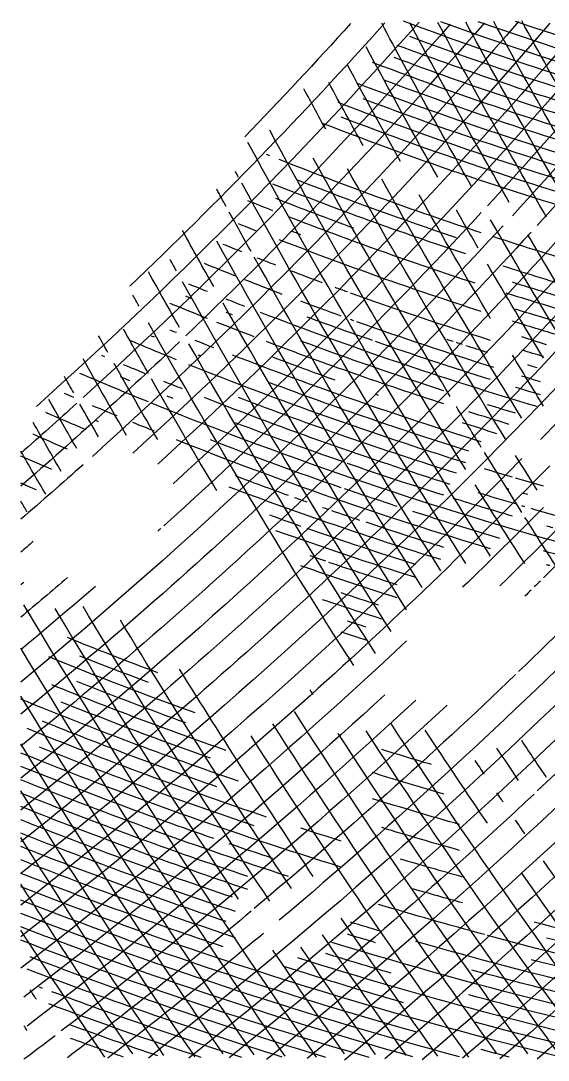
# Model space of a CAD drawing. Extents: x 0.1 to 49.9, y 0.1 to 33.5.
# Drawn here: x 0.1 to 17.07, y 0.06 to 33.52 of the extents above; entities that cross this region are included whole.
import ezdxf

# ---------------------------------------------------------------- set-up
doc = ezdxf.new("R2010")
doc.units = 0
doc.layers.get('0').update_dxf_attribs({"linetype": 'CONTINUOUS'})

msp = doc.modelspace()

# ---------------------------------------------------------------- linework, layer by layer
at = {"color": 1}
for points in [[(27.527135, 33.513566), (19.522104, 23.294627), (10.313194, 14.078996), (0.100099, 6.066511)], [(24.424076, 33.473526), (17.220405, 24.506011), (9.064649, 16.346899), (0.100099, 9.139538)], [(12.912729, 33.483536), (9.050755, 29.125445), (4.939839, 24.994475), (0.600592, 21.11134)], [(16.115886, 33.503556), (11.848005, 28.547971), (7.267479, 23.870485), (2.402368, 19.499751)], [(18.217958, 33.493546), (13.954688, 28.458427), (9.374192, 23.70073), (4.50444, 19.249504)], [(28.227826, 28.919037), (22.845661, 30.041582), (17.558111, 31.577649), (12.412235, 33.513566)], [(17.016774, 27.19734), (15.81354, 29.269435), (14.645554, 31.361798), (13.513321, 33.473526)], [(28.327924, 29.309422), (23.329136, 30.349619), (18.41162, 31.747933), (13.613419, 33.493546)], [(18.11786, 26.897044), (16.844094, 29.070258), (15.609346, 31.266108), (14.414209, 33.483536)], [(35.635127, 28.458583), (28.542876, 29.430263), (21.567163, 31.117178), (14.814603, 33.493546)], [(20.32003, 33.513566), (18.635292, 31.488131), (16.899696, 29.505546), (15.114899, 27.567705)], [(19.118846, 26.776925), (17.80982, 28.995638), (16.541689, 31.238228), (15.315097, 33.503556)], [(21.321017, 33.463517), (19.573795, 31.344659), (17.771402, 29.271907), (15.915689, 27.247389)], [(35.635127, 28.858978), (28.9623, 29.778523), (22.392644, 31.333789), (16.015788, 33.503556)], [(19.61934, 27.507646), (18.451868, 29.494095), (17.317262, 31.499679), (16.215985, 33.523576)], [(13.913715, 33.413467), (10.202239, 29.190473), (6.258945, 25.177002), (2.102072, 21.391617)], [(11.811643, 33.453507), (9.18777, 30.520921), (6.449626, 27.692618), (3.603552, 24.975149)], [(17.116873, 33.443497), (12.938972, 28.55365), (8.459142, 23.930064), (3.703651, 19.599849)], [(19.218945, 33.443497), (14.812256, 28.19462), (10.063932, 23.242319), (5.004934, 18.618884)], [(15.014801, 33.453507), (11.966528, 29.952403), (8.760033, 26.592264), (5.405328, 23.38358)], [(10.710558, 33.433487), (9.59646, 32.200103), (8.46185, 30.985404), (7.307203, 29.789895)], [(14.614406, 28.168297), (13.622027, 29.912958), (12.65431, 31.671533), (11.711545, 33.443497)], [(15.81559, 27.677813), (14.718031, 29.586343), (13.650183, 31.511807), (12.612433, 33.453507)], [(28.227826, 28.518642), (22.916581, 29.619959), (17.696487, 31.122409), (12.612433, 33.013073)], [(13.513321, 28.488613), (12.730308, 29.878043), (11.962837, 31.276175), (11.211051, 32.682747)], [(19.519241, 30.290389), (17.055158, 31.017118), (14.617865, 31.831775), (12.212038, 32.732796)], [(21.321017, 28.939057), (17.967697, 29.860693), (14.660624, 30.943008), (11.411249, 32.182254)], [(19.319044, 29.930033), (16.889144, 30.649439), (14.48529, 31.454062), (12.111939, 32.342411)], [(12.312137, 28.989106), (11.736359, 30.022098), (11.169114, 31.059823), (10.610459, 32.102175)], [(11.110953, 29.509619), (10.740332, 30.181654), (10.373298, 30.855661), (10.009867, 31.531612)], [(21.421116, 28.088218), (17.862169, 29.051354), (14.354231, 30.19394), (10.910755, 31.511592)], [(19.61934, 29.009126), (16.985051, 29.774668), (14.380628, 30.63947), (11.811643, 31.601681)], [(9.909769, 30.030132), (9.674726, 30.463095), (9.441161, 30.896858), (9.209078, 31.331415)], [(19.919636, 27.667803), (16.668701, 28.594121), (13.462147, 29.669653), (10.310163, 30.890981)], [(19.919636, 28.088218), (16.943493, 28.937822), (14.004636, 29.912988), (11.110953, 31.011099)], [(19.319044, 27.007152), (16.102385, 27.934149), (12.929345, 29.006302), (9.80967, 30.22032)], [(19.419142, 27.397537), (16.374227, 28.27556), (13.368489, 29.284153), (10.410262, 30.420517)], [(14.414209, 19.079337), (12.207368, 22.65808), (10.104417, 26.299855), (8.107992, 30.000102)], [(19.419142, 29.980083), (18.531343, 28.954199), (17.630381, 27.939782), (16.716478, 26.937083)], [(15.214998, 16.286584), (12.456629, 20.634469), (9.852445, 25.078275), (7.407302, 29.609718)], [(8.107992, 29.179293), (8.07462, 29.192624), (8.041254, 29.20597), (8.007894, 29.219333)], [(14.914702, 26.696847), (12.722182, 27.417372), (10.552351, 28.205187), (8.408288, 29.059175)], [(13.913715, 21.431656), (12.393773, 23.957387), (10.925356, 26.513768), (9.509374, 29.099214)], [(7.107006, 28.478602), (7.073609, 28.541982), (7.040242, 28.605378), (7.006907, 28.66879)], [(15.715492, 20.020266), (13.94599, 22.892982), (12.243848, 25.806648), (10.610459, 28.758879)], [(14.414209, 16.056357), (11.880573, 20.058332), (9.47695, 24.141153), (7.207104, 28.298425)], [(14.414209, 26.016175), (12.324066, 26.706476), (10.254482, 27.457535), (8.208091, 28.268395)], [(14.113913, 26.536688), (12.397635, 27.112947), (10.695466, 27.730401), (9.00888, 28.388514)], [(16.215985, 20.730965), (14.661641, 23.265526), (13.15984, 25.831936), (11.711545, 28.428553)], [(6.706611, 27.547685), (6.606252, 27.731057), (6.506153, 27.914571), (6.406315, 28.098228)], [(10.810657, 26.846995), (9.972799, 27.154143), (9.138585, 27.471144), (8.30819, 27.797932)], [(15.214998, 23.944133), (14.433449, 25.260538), (13.665982, 26.585253), (12.912729, 27.91805)], [(8.208091, 27.407547), (7.940759, 27.51331), (7.673827, 27.620082), (7.407302, 27.727862)], [(14.914702, 27.347488), (11.66718, 23.833242), (8.260248, 20.469732), (4.704638, 17.267552)], [(7.5074, 26.096255), (7.272443, 26.519236), (7.038879, 26.942989), (6.80671, 27.367507)], [(14.714505, 25.075248), (12.692968, 25.7332), (10.690213, 26.447516), (8.708584, 27.217359)], [(14.814603, 26.206363), (14.579703, 26.612662), (14.346138, 27.019732), (14.113913, 27.427566)], [(17.417169, 23.38358), (16.670491, 24.620653), (15.936396, 25.865277), (15.214998, 27.117261)], [(15.615393, 26.927073), (10.784351, 21.681248), (5.600513, 16.771652), (0.100099, 12.232588)], [(7.707598, 26.746896), (7.507175, 26.826411), (7.306977, 26.90649), (7.107006, 26.987132)], [(16.516281, 26.716866), (11.422962, 21.158521), (5.93677, 15.973401), (0.100099, 11.201572)], [(6.306216, 24.965139), (5.969771, 25.564181), (5.636105, 26.164779), (5.30523, 26.766915)], [(14.914702, 24.16435), (12.723225, 24.86976), (10.553441, 25.640867), (8.408288, 26.476629)], [(9.108979, 26.636787), (9.008829, 26.67335), (8.908731, 26.710053), (8.808683, 26.746896)], [(18.318057, 25.6358), (17.312783, 25.932105), (16.311699, 26.242441), (15.315097, 26.566718)], [(17.617366, 24.604784), (17.213215, 25.279891), (16.812814, 25.957235), (16.416182, 26.636787)], [(17.31707, 26.40656), (11.991602, 20.572186), (6.236505, 15.144995), (0.100099, 10.170556)], [(13.012827, 15.275588), (10.702315, 18.927321), (8.4992, 22.645911), (6.406315, 26.42658)], [(7.207104, 26.086244), (7.006684, 26.165763), (6.806485, 26.245843), (6.606512, 26.326481)], [(5.105032, 25.475642), (5.038189, 25.595699), (4.971456, 25.715817), (4.904835, 25.835997)], [(13.613419, 15.816122), (11.522126, 19.128851), (9.519443, 22.496697), (7.607499, 25.916077)], [(8.30819, 25.65582), (8.10778, 25.732006), (7.907581, 25.808748), (7.707598, 25.886047)], [(5.205131, 23.653847), (4.868732, 24.249569), (4.535066, 24.846831), (4.204144, 25.445613)], [(7.006907, 25.305475), (6.672629, 25.437395), (6.338963, 25.570862), (6.00592, 25.70587)], [(9.80967, 25.085257), (9.475423, 25.210505), (9.141757, 25.337298), (8.808683, 25.465633)], [(16.916676, 22.66287), (16.307816, 23.665579), (15.707204, 24.673273), (15.114899, 25.685849)], [(18.017761, 24.88506), (17.214257, 25.123079), (16.413418, 25.370004), (15.615393, 25.62579)], [(18.418156, 25.245416), (12.770726, 19.061838), (6.645832, 13.331882), (0.100099, 8.108524)], [(12.011841, 13.864198), (9.66663, 17.548089), (7.430128, 21.30007), (5.30523, 25.115287)], [(8.508387, 24.714893), (8.107127, 24.869496), (7.706727, 25.02632), (7.307203, 25.185356)], [(17.417169, 24.644824), (16.915622, 24.79485), (16.415116, 24.948339), (15.915689, 25.105278)], [(6.106019, 24.804982), (5.905601, 24.884508), (5.705403, 24.964588), (5.505427, 25.045219)], [(10.610459, 24.794972), (10.476909, 24.84144), (10.343444, 24.888152), (10.210065, 24.935109)], [(3.903848, 24.334517), (3.837006, 24.454575), (3.770273, 24.574693), (3.703651, 24.694873)], [(5.605526, 24.574754), (5.538769, 24.601386), (5.472036, 24.628079), (5.405328, 24.654834)], [(12.512334, 14.564888), (10.458902, 17.803292), (8.489635, 21.094303), (6.606512, 24.434616)], [(7.307203, 24.324508), (7.106785, 24.404034), (6.906587, 24.484114), (6.706611, 24.564745)], [(10.410262, 24.014202), (9.975551, 24.171776), (9.541783, 24.331937), (9.108979, 24.494676)], [(15.214998, 23.233432), (13.703256, 23.709696), (12.201459, 24.216969), (10.710558, 24.754932)], [(17.31707, 24.264449), (16.782018, 24.424023), (16.248144, 24.587522), (15.715492, 24.754932)], [(6.106019, 23.934123), (5.704729, 24.095417), (5.304329, 24.258914), (4.904835, 24.424606)], [(6.906808, 24.054242), (6.840051, 24.080873), (6.773319, 24.107566), (6.706611, 24.13432)], [(16.716478, 21.101331), (13.707513, 21.992763), (10.735528, 23.004574), (7.807696, 24.13432)], [(17.31707, 23.844034), (16.882541, 23.971588), (16.448773, 24.101719), (16.015788, 24.234419)], [(10.810657, 12.763112), (8.503511, 16.379567), (6.300436, 20.061372), (4.204144, 23.803995)], [(7.607499, 23.353551), (7.206272, 23.504854), (6.805871, 23.658341), (6.406315, 23.814005)], [(11.411249, 23.233432), (10.708185, 23.476984), (10.007462, 23.727242), (9.309177, 23.984172)], [(10.810657, 23.864054), (10.777284, 23.877385), (10.743918, 23.890732), (10.710558, 23.904094)], [(15.315097, 22.362574), (13.837354, 22.82375), (12.368948, 23.314331), (10.910755, 23.834024)], [(17.417169, 23.39359), (16.915633, 23.543653), (16.415128, 23.697141), (15.915689, 23.854044)], [(20.520228, 23.984172), (19.307587, 22.649138), (18.072866, 21.334328), (16.816577, 20.040285)], [(4.204144, 22.172386), (3.935501, 22.645219), (3.668569, 23.119023), (3.403355, 23.593788)], [(5.105032, 23.483679), (5.038276, 23.510311), (4.971543, 23.537004), (4.904835, 23.563758)], [(5.205131, 23.183383), (3.538885, 21.596688), (1.836767, 20.048095), (0.100099, 18.538805)], [(2.902861, 22.843047), (2.802517, 23.023088), (2.702418, 23.203266), (2.602565, 23.38358)], [(5.105032, 22.61282), (4.603141, 22.816293), (4.102636, 23.023168), (3.603552, 23.233432)], [(4.404342, 23.333531), (4.370969, 23.346862), (4.337603, 23.360209), (4.304243, 23.37357)], [(11.511347, 13.153496), (9.423289, 16.424148), (7.420639, 19.748548), (5.505427, 23.123324)], [(6.306216, 22.993195), (6.105802, 23.07273), (5.905603, 23.152809), (5.705624, 23.233432)], [(13.713518, 21.191419), (11.794871, 21.809946), (9.892373, 22.477489), (8.007894, 23.193393)], [(13.713518, 21.611834), (12.16778, 22.11385), (10.632605, 22.647824), (9.108979, 23.213413)], [(15.214998, 21.972189), (13.973744, 22.358638), (12.739022, 22.765762), (11.511347, 23.193393)], [(14.013814, 23.193393), (13.94706, 23.216688), (13.880328, 23.240045), (13.813617, 23.263462)], [(14.31411, 23.103304), (14.24736, 23.123264), (14.180627, 23.143283), (14.113913, 23.163363)], [(17.016774, 23.093294), (16.749542, 23.175738), (16.48261, 23.259154), (16.215985, 23.343541)], [(17.31707, 22.883087), (11.969309, 17.20675), (6.215086, 11.927585), (0.100099, 7.087515)], [(5.905822, 22.722929), (5.872449, 22.73626), (5.839083, 22.749607), (5.805723, 22.762968)], [(14.914702, 19.970217), (12.213047, 20.805623), (9.542051, 21.737133), (6.906808, 22.762968)], [(15.114899, 22.843047), (14.881104, 22.915714), (14.64754, 22.98912), (14.414209, 23.063264)], [(16.916676, 21.12135), (16.580568, 21.667062), (16.246903, 22.214273), (15.915689, 22.762968)], [(16.916676, 22.712919), (16.682891, 22.78225), (16.449326, 22.852319), (16.215985, 22.923126)], [(3.503454, 20.170414), (3.031172, 20.991627), (2.564036, 21.815789), (2.102072, 22.64285)], [(2.802763, 22.702909), (2.769391, 22.716241), (2.736024, 22.729587), (2.702664, 22.742949)], [(4.50444, 20.040285), (4.032214, 20.854833), (3.565078, 21.672321), (3.103059, 22.492702)], [(4.104046, 22.162376), (3.870178, 22.258403), (3.636613, 22.355166), (3.403355, 22.452663)], [(14.414209, 19.289545), (11.404127, 20.226212), (8.432217, 21.281407), (5.505427, 22.452663)], [(10.210065, 21.952169), (9.54053, 22.193065), (8.873178, 22.439985), (8.208091, 22.692899)], [(16.716478, 22.352564), (16.616339, 22.382458), (16.51624, 22.412488), (16.416182, 22.442653)], [(4.204144, 21.251479), (3.467085, 21.551219), (2.732993, 21.858203), (2.001973, 22.172386)], [(1.801776, 21.541765), (1.701441, 21.718472), (1.601342, 21.895313), (1.50148, 22.072288)], [(3.603552, 21.932149), (3.503395, 21.97539), (3.403296, 22.018766), (3.303256, 22.062278)], [(6.406315, 18.388657), (5.694524, 19.583331), (4.993803, 20.784566), (4.304243, 21.992209)], [(5.30523, 21.671893), (5.104818, 21.751434), (4.90462, 21.831514), (4.704638, 21.91213)], [(14.514307, 19.669921), (12.358457, 20.343197), (10.222158, 21.07755), (8.107992, 21.87209)], [(16.816577, 21.90212), (16.616218, 21.96164), (16.41602, 22.0217), (16.215985, 22.082298)], [(1.801776, 21.391617), (1.701619, 21.434859), (1.601521, 21.478235), (1.50148, 21.521745)], [(5.004934, 21.361587), (4.938177, 21.388221), (4.871445, 21.414914), (4.804736, 21.441666)], [(11.611446, 21.461686), (11.578074, 21.475017), (11.544707, 21.488364), (11.511347, 21.501725)], [(16.816577, 21.481705), (16.549362, 21.56083), (16.28243, 21.640909), (16.015788, 21.721942)], [(1.901875, 21.211439), (1.305594, 20.669442), (0.704983, 20.132228), (0.100099, 19.599849)], [(1.901875, 19.749997), (1.599481, 20.275987), (1.299183, 20.803178), (1.000987, 21.331557)], [(2.602565, 20.130373), (2.401438, 20.480186), (2.20124, 20.830533), (2.001973, 21.181409)], [(3.203158, 20.801035), (2.935838, 20.910196), (2.668907, 21.020305), (2.402368, 21.13136)], [(18.11786, 16.536831), (13.42375, 17.816631), (8.81088, 19.377653), (4.304243, 21.211439)], [(13.913715, 18.598863), (11.246183, 19.437759), (8.608654, 20.36924), (6.00592, 21.391617)], [(14.113913, 18.959219), (11.753795, 19.697697), (9.417046, 20.508883), (7.107006, 21.391617)], [(14.914702, 19.790038), (14.646229, 20.226191), (14.379297, 20.663291), (14.113913, 21.101331)], [(16.015788, 20.891123), (15.715133, 20.980012), (15.414834, 21.070102), (15.114899, 21.16139)], [(2.202171, 20.350589), (1.767337, 20.534939), (1.333568, 20.721793), (0.900888, 20.911143)], [(15.81559, 20.530768), (15.381064, 20.661732), (14.947296, 20.795199), (14.514307, 20.931163)], [(1.401381, 19.009268), (1.098995, 19.535261), (0.798697, 20.062452), (0.500493, 20.590827)], [(2.602565, 20.610847), (2.569192, 20.627515), (2.535825, 20.644198), (2.502467, 20.660896)], [(4.404342, 20.310551), (4.17049, 20.403255), (3.936925, 20.49668), (3.703651, 20.590827)], [(10.510361, 19.309564), (9.336081, 19.715292), (8.168125, 20.139093), (7.006907, 20.580817)], [(15.415196, 20.230472), (15.0476, 20.345464), (14.680567, 20.462247), (14.31411, 20.580817)], [(1.601579, 19.729979), (1.233775, 19.888354), (0.866742, 20.048513), (0.500493, 20.210452)], [(15.214998, 16.526821), (11.795443, 17.546374), (8.422218, 18.715313), (5.105032, 20.030275)], [(10.410262, 18.488755), (8.999547, 18.976772), (7.597928, 19.490699), (6.206118, 20.030275)], [(0.900888, 18.278548), (0.632336, 18.741403), (0.365405, 19.205197), (0.100099, 19.669921)], [(1.101085, 19.079337), (0.766793, 19.221342), (0.433128, 19.364818), (0.100099, 19.509762)], [(16.215985, 19.429683), (11.16938, 14.285526), (5.785483, 9.483491), (0.100099, 5.055514)], [(16.215985, 17.697975), (15.812224, 18.339844), (15.411824, 18.983821), (15.014801, 19.62988)], [(34.734239, 19.5498), (28.840268, 12.579726), (22.414693, 6.077178), (15.515294, 0.10063)], [(16.716478, 18.408676), (16.481775, 18.781664), (16.24821, 19.155368), (16.015788, 19.529781)], [(2.102072, 19.229485), (1.439851, 18.639769), (0.772502, 18.055838), (0.100099, 17.477759)], [(17.116873, 19.199455), (11.805525, 13.753488), (6.119361, 8.686113), (0.100099, 4.034506)], [(13.713518, 18.248517), (12.674615, 18.574865), (11.640168, 18.915233), (10.610459, 19.269526)], [(15.915689, 18.829091), (15.61504, 18.917999), (15.314742, 19.008088), (15.014801, 19.099356)], [(8.708584, 18.238508), (8.13981, 18.444512), (7.572568, 18.654726), (7.006907, 18.869131)], [(16.916676, 18.538805), (16.616041, 18.62438), (16.315743, 18.711132), (16.015788, 18.79906)], [(0.600592, 18.418687), (0.4336, 18.491726), (0.266768, 18.565132), (0.100099, 18.638903)], [(13.613419, 16.176476), (11.322244, 16.887323), (9.052368, 17.665089), (6.80671, 18.508775)], [(12.212038, 17.888163), (11.643418, 18.074166), (11.076176, 18.264359), (10.510361, 18.458726)], [(16.316084, 16.046347), (15.776395, 16.890163), (15.242523, 17.737686), (14.714505, 18.588854)], [(18.81855, 18.648912), (17.733144, 17.528968), (16.631949, 16.424436), (15.515294, 15.335647)], [(15.81559, 18.438706), (15.78222, 18.448702), (15.748853, 18.458712), (15.715492, 18.468736)], [(19.819537, 18.538805), (18.864219, 17.542482), (17.896523, 16.558102), (16.916676, 15.585894)], [(9.309177, 18.028301), (9.175631, 18.074783), (9.042166, 18.121496), (8.908782, 18.16844)], [(15.915689, 17.577857), (15.28018, 17.762836), (14.6462, 17.95303), (14.013814, 18.148419)], [(16.015788, 17.968243), (15.614771, 18.086277), (15.214371, 18.206397), (14.814603, 18.328597)], [(16.416182, 18.268539), (16.349435, 18.285165), (16.282703, 18.301848), (16.215985, 18.318588)], [(0.300296, 17.717996), (0.233466, 17.831384), (0.166734, 17.944829), (0.100099, 18.058331)], [(10.009867, 17.788064), (9.943118, 17.808027), (9.876385, 17.828046), (9.80967, 17.848123)], [(11.010854, 17.437719), (10.710157, 17.539986), (10.409859, 17.643422), (10.109966, 17.748024)], [(16.916676, 17.858134), (16.058715, 16.991002), (15.19114, 16.133437), (14.31411, 15.285598)], [(16.316084, 17.878153), (16.282713, 17.888149), (16.249347, 17.898159), (16.215985, 17.908183)], [(19.61934, 16.967256), (18.581247, 17.237049), (17.546802, 17.520687), (16.516281, 17.818095)], [(9.108979, 17.247531), (8.7748, 17.36621), (8.441135, 17.486329), (8.107992, 17.607887)], [(15.515294, 16.857147), (14.577574, 17.136159), (13.643252, 17.426466), (12.712531, 17.728005)], [(17.617366, 15.505815), (17.17985, 16.180737), (16.746082, 16.858082), (16.316084, 17.537818)], [(4.604539, 17.177463), (4.571186, 17.147419), (4.537819, 17.117389), (4.50444, 17.087374)], [(12.81263, 15.595903), (11.301613, 16.070853), (9.799856, 16.574776), (8.30819, 17.107394)], [(12.81263, 16.016319), (11.639085, 16.385869), (10.471137, 16.77296), (9.309177, 17.177463)], [(13.713518, 16.566862), (12.876485, 16.828165), (12.042281, 17.098447), (11.211051, 17.37766)], [(17.216972, 17.197481), (17.150222, 17.217444), (17.083489, 17.237464), (17.016774, 17.257542)], [(0.500493, 16.767059), (0.36723, 16.650047), (0.233765, 16.533265), (0.100099, 16.416714)], [(18.318057, 16.066368), (17.850156, 16.193704), (17.383021, 16.323834), (16.916676, 16.456752)], [(9.909769, 16.126427), (9.742817, 16.182793), (9.575985, 16.239516), (9.409275, 16.296593)], [(12.212038, 15.365678), (11.475755, 15.599057), (10.741666, 15.839304), (10.009867, 16.086387)], [(19.719438, 16.136436), (18.536265, 14.930522), (17.334944, 13.742549), (16.115886, 12.572924)], [(12.212038, 14.945261), (11.173217, 15.275338), (10.138775, 15.61904), (9.108979, 15.976279)], [(17.116873, 15.986288), (17.083504, 15.992948), (17.050138, 15.999621), (17.016774, 16.006308)], [(1.601579, 15.595903), (1.103781, 15.168979), (0.603277, 14.74522), (0.100099, 14.32465)], [(0.200197, 15.455765), (0.166844, 15.425722), (0.133478, 15.395692), (0.100099, 15.365678)], [(16.816577, 15.485795), (16.749897, 15.422343), (16.683165, 15.358947), (16.61638, 15.295607)], [(2.502467, 15.315628), (1.708588, 14.626869), (0.907757, 13.946163), (0.100099, 13.273614)], [(11.611446, 14.715036), (11.210396, 14.843139), (10.809996, 14.973269), (10.410262, 15.10542)], [(16.516281, 15.195508), (16.449605, 15.128719), (16.382873, 15.061986), (16.316084, 14.995311)], [(9.609473, 0.160689), (6.293145, 4.896858), (3.15454, 9.755017), (0.200197, 14.725045)], [(11.711545, 14.264592), (11.075945, 14.466399), (10.441967, 14.673276), (9.80967, 14.885203)], [(7.107006, 5.245701), (5.064205, 8.318004), (3.095037, 11.438635), (1.201184, 14.604927)], [(8.107992, 5.185641), (6.029562, 8.296328), (4.026998, 11.457042), (2.102072, 14.664987)], [(19.319044, 14.594916), (15.830927, 11.093281), (12.190491, 7.746753), (8.408288, 4.565031)], [(8.808683, 5.586035), (6.9097, 8.424353), (5.074103, 11.304571), (3.303256, 14.224552)], [(20.119833, 14.264592), (15.116197, 9.224237), (9.800472, 4.503605), (4.204144, 0.130658)], [(11.211051, 14.004335), (11.010695, 14.067228), (10.810497, 14.130624), (10.610459, 14.194521)], [(27.92753, 14.29462), (23.239764, 9.264344), (18.25956, 4.514766), (13.012827, 0.070599)], [(23.122793, 13.894225), (18.363669, 8.993214), (13.316403, 4.380481), (8.007894, 0.080608)], [(11.211051, 13.58392), (10.943833, 13.669781), (10.676901, 13.756533), (10.410262, 13.844176)], [(28.728319, 13.974305), (24.19002, 9.09012), (19.377507, 4.468102), (14.31411, 0.130658)], [(12.512334, 13.563902), (8.552273, 9.84678), (4.409742, 6.328968), (0.100099, 3.023509)], [(4.50444, 12.532884), (3.532313, 12.898254), (2.564623, 13.27532), (1.601579, 13.664)], [(20.620326, 13.62396), (15.854507, 8.829969), (10.807262, 4.324216), (5.505427, 0.130658)], [(23.923583, 13.563902), (19.31446, 8.802601), (14.43491, 4.310741), (9.309177, 0.11064)], [(8.608486, 0.190718), (5.625882, 4.471712), (2.788148, 8.851838), (0.100099, 13.323664)], [(4.204144, 12.222578), (3.467522, 12.499506), (2.733434, 12.783131), (2.001973, 13.073417)], [(21.421116, 13.293633), (19.882218, 11.742208), (18.313717, 10.220429), (16.716478, 8.729135)], [(5.705624, 11.24161), (4.125932, 11.811787), (2.557425, 12.412491), (1.000987, 13.043386)], [(9.509374, 5.97642), (8.036202, 8.17694), (6.601239, 10.402801), (5.205131, 12.653003)], [(16.015788, 12.472825), (13.298236, 9.870098), (10.493887, 7.359538), (7.607499, 4.945405)], [(23.923583, 12.412767), (19.672278, 8.062939), (15.195013, 3.939846), (10.510361, 0.060591)], [(6.706611, 10.030417), (4.82224, 10.691603), (2.953242, 11.395814), (1.101085, 12.142498)], [(5.405328, 10.921296), (4.231199, 11.348277), (3.063261, 11.792093), (1.901875, 12.252608)], [(24.724372, 12.092449), (20.625233, 7.879852), (16.315475, 3.877457), (11.811643, 0.10063)], [(7.607499, 0.230756), (4.991929, 4.006519), (2.488372, 7.858658), (0.100099, 11.782144)], [(11.811643, 11.822184), (8.091827, 8.403309), (4.21728, 5.156706), (0.200197, 2.092593)], [(9.509374, 11.822184), (9.475985, 11.875556), (9.442619, 11.928942), (9.409275, 11.982341)], [(7.107006, 9.03944), (4.746799, 9.853728), (2.410219, 10.734953), (0.100099, 11.682045)], [(12.81263, 11.652016), (8.816281, 7.952304), (4.640463, 4.451299), (0.300296, 1.161676)], [(6.206118, 9.780171), (4.592884, 10.352727), (2.990999, 10.956771), (1.401381, 11.591956)], [(13.813617, 11.491857), (9.848938, 7.795674), (5.706621, 4.294748), (1.401381, 1.001518)], [(16.416182, 0.270796), (13.806506, 3.866825), (11.30296, 7.538691), (8.908782, 11.281651)], [(28.327924, 11.211583), (24.627526, 7.330992), (20.753065, 3.620193), (16.716478, 0.090619)], [(8.007894, 7.888305), (5.40982, 8.759333), (2.839385, 9.710727), (0.300296, 10.741117)], [(6.406315, 8.859264), (4.522086, 9.52084), (2.653097, 10.225048), (0.800789, 10.971345)], [(15.415196, 0.280806), (12.913721, 3.749284), (10.510401, 7.287505), (8.208091, 10.891265)], [(19.419142, 0.230756), (16.847693, 3.715445), (14.37756, 7.273773), (12.011841, 10.901276)], [(14.514307, 0.160689), (12.084936, 3.542963), (9.748429, 6.99098), (7.5074, 10.500881)], [(17.417169, 0.250778), (14.953176, 3.627845), (12.583264, 7.072562), (10.310163, 10.58096)], [(18.418156, 0.240767), (15.918631, 3.64598), (13.515314, 7.120776), (11.211051, 10.66104)], [(15.114899, 7.688107), (14.439561, 8.680374), (13.772215, 9.678056), (13.112926, 10.681059)], [(6.606512, 0.270796), (4.353446, 3.541707), (2.18394, 6.869396), (0.100099, 10.250634)], [(7.607499, 7.608031), (5.282308, 8.388317), (2.979157, 9.232805), (0.700691, 10.140525)], [(13.313123, 9.579973), (12.778234, 9.736679), (12.244363, 9.89684), (11.711545, 10.060448)], [(16.115886, 9.06947), (15.881343, 9.415819), (15.647779, 9.762829), (15.415196, 10.110497)], [(17.016774, 9.15956), (16.748558, 9.555751), (16.481627, 9.952811), (16.215985, 10.350733)], [(10.410262, 6.276716), (6.924421, 7.358763), (3.484767, 8.584348), (0.100099, 9.950338)], [(15.014801, 9.269667), (14.914527, 9.41636), (14.814428, 9.563171), (14.714505, 9.710103)], [(6.306216, 7.197625), (4.218535, 7.920032), (2.149187, 8.694369), (0.100099, 9.519914)], [(8.708584, 5.97642), (5.804302, 6.91527), (2.933115, 7.953571), (0.100099, 9.089489)], [(13.713518, 8.629036), (12.943985, 8.85217), (12.176529, 9.082407), (11.411249, 9.319717)], [(5.705624, 0.170697), (3.775239, 2.982499), (1.906288, 5.835988), (0.100099, 8.729135)], [(7.407302, 5.97642), (4.946053, 6.799543), (2.509287, 7.694138), (0.100099, 8.659067)], [(16.61638, 8.629036), (13.455049, 5.676502), (10.182804, 2.845008), (6.80671, 0.140669)], [(14.214011, 7.648069), (13.276695, 7.91457), (12.342382, 8.191527), (11.411249, 8.478888)], [(15.615393, 8.378789), (15.548584, 8.475499), (15.481851, 8.572261), (15.415196, 8.669075)], [(7.407302, 5.556008), (4.946236, 6.376038), (2.509476, 7.267291), (0.100099, 8.228641)], [(6.906808, 5.305761), (4.61593, 6.075293), (2.346204, 6.906413), (0.100099, 7.798217)], [(16.316084, 7.347773), (16.215809, 7.494464), (16.115711, 7.641275), (16.015788, 7.788206)], [(7.006907, 4.845306), (4.682151, 5.623238), (2.379026, 6.464379), (0.100099, 7.367794)], [(10.410262, 7.117547), (9.9758, 7.252114), (9.542033, 7.388917), (9.108979, 7.52795)], [(14.214011, 6.817251), (13.377466, 7.052564), (12.54327, 7.296149), (11.711545, 7.54797)], [(4.704638, 0.210739), (3.12829, 2.522212), (1.593201, 4.861554), (0.100099, 7.227654)], [(8.208091, 6.556994), (7.740101, 6.711232), (7.272967, 6.868055), (6.80671, 7.027456)], [(6.706611, 4.524989), (4.483914, 5.271747), (2.280999, 6.076145), (0.100099, 6.937367)], [(7.006907, 4.004478), (4.682482, 4.776168), (2.379369, 5.610629), (0.100099, 6.506945)], [(14.31411, 5.956402), (13.645274, 6.144675), (12.977929, 6.338204), (12.312137, 6.536973)], [(21.421116, 0.220747), (19.883703, 2.280027), (18.381998, 4.365728), (16.916676, 6.476914)], [(6.606512, 3.714192), (4.418036, 4.44636), (2.24853, 5.234057), (0.100099, 6.076519)], [(20.420129, 0.220747), (18.987314, 2.153286), (17.585751, 4.108801), (16.215985, 6.086529)], [(3.703651, 0.260788), (2.477323, 2.06588), (1.276024, 3.887849), (0.100099, 5.726173)], [(17.517268, 0.150679), (11.595399, 1.591695), (5.776661, 3.427607), (0.100099, 5.646096)], [(14.31411, 5.125581), (13.779319, 5.272397), (13.245449, 5.422548), (12.712531, 5.576025)], [(12.81263, 0.971487), (8.508386, 2.177873), (4.265795, 3.594298), (0.100099, 5.215672)], [(15.014801, 4.104577), (13.876129, 4.413247), (12.741578, 4.736927), (11.611446, 5.075532)], [(14.214011, 0.170697), (9.429599, 1.453228), (4.718076, 2.993662), (0.100099, 4.785246)], [(7.5074, 4.855317), (5.574442, 3.239624), (3.605336, 1.667676), (1.601579, 0.140669)], [(12.712531, 0.170697), (8.443879, 1.362857), (4.234894, 2.759172), (0.100099, 4.354824)], [(13.513321, 0.190718), (12.461503, 1.659907), (11.427078, 3.14147), (10.410262, 4.635098)], [(11.711545, 4.204676), (11.377496, 4.303482), (11.043831, 4.403581), (10.710558, 4.504972)], [(26.426049, 2.35285), (23.130293, 2.946776), (19.858082, 3.664659), (16.61638, 4.504972)], [(2.802763, 0.160689), (1.887859, 1.512704), (0.986923, 2.874118), (0.100099, 4.244714)], [(7.907795, 4.144615), (6.265099, 2.775), (4.596486, 1.436771), (2.902861, 0.130658)], [(12.512334, 0.210739), (11.598166, 1.496056), (10.69723, 2.790733), (9.80967, 4.094566)], [(11.511347, 3.844319), (11.210739, 3.933365), (10.910441, 4.023454), (10.610459, 4.114587)], [(32.031575, 0.661183), (26.325259, 1.434661), (20.674675, 2.574808), (15.114899, 4.074545)], [(11.31115, 0.150679), (7.521963, 1.247927), (3.781517, 2.506987), (0.100099, 3.924397)], [(11.511347, 0.240767), (10.700043, 1.38791), (9.89922, 2.542429), (9.108979, 3.704182)], [(25.124767, 0.150679), (20.053514, 1.098876), (15.040446, 2.335433), (10.109966, 3.85433)], [(29.929503, 0.150679), (24.149022, 1.023132), (18.43135, 2.27032), (12.81263, 3.884358)], [(26.325951, 1.972473), (23.199863, 2.535701), (20.094835, 3.210127), (17.016774, 3.994467)], [(9.909769, 0.150679), (6.702151, 1.113775), (3.5303, 2.192204), (0.400395, 3.383865)], [(10.510361, 0.270796), (9.733244, 1.375165), (8.965792, 2.486304), (8.208091, 3.604084)], [(21.020721, 0.160689), (16.970379, 1.042182), (12.96228, 2.107668), (9.00888, 3.353837)], [(12.011841, 2.863353), (11.309467, 3.067909), (10.608753, 3.278123), (9.909769, 3.493974)], [(12.412235, 1.912416), (11.138817, 2.277708), (9.870767, 2.66146), (8.608486, 3.063551)], [(27.727332, 0.911429), (23.95817, 1.545926), (20.217759, 2.340763), (16.516281, 3.293777)], [(8.508387, 0.160689), (5.743672, 1.019697), (3.006321, 1.964417), (0.300296, 2.993481)], [(27.427036, 0.150679), (23.113204, 0.880611), (18.837305, 1.819305), (14.614406, 2.963452)], [(0.800789, 2.372868), (0.767418, 2.386202), (0.734052, 2.399549), (0.700691, 2.412909)], [(0.600592, 2.022523), (0.533784, 2.122571), (0.467052, 2.22267), (0.400395, 2.322819)], [(7.207104, 0.150679), (5.155804, 0.807688), (3.119923, 1.511902), (1.101085, 2.262761)], [(23.022695, 0.150679), (20.165755, 0.730071), (17.328163, 1.401078), (14.514307, 2.162663)], [(5.905822, 0.150679), (4.260402, 0.69429), (2.625177, 1.268286), (1.000987, 1.872375)], [(0.300296, 1.021536), (0.266911, 1.071573), (0.233545, 1.121622), (0.200197, 1.171684)], [(4.50444, 0.200729), (3.566728, 0.521192), (2.632422, 0.851535), (1.701677, 1.191705)], [(19.218945, 0.160689), (17.711238, 0.508913), (16.209543, 0.882668), (14.714505, 1.281792)], [(1.201184, 0.841359), (0.868461, 0.589863), (0.534796, 0.339615), (0.200197, 0.090619)], [(3.403355, 0.160689), (2.834857, 0.357264), (2.267619, 0.557465), (1.701677, 0.761281)], [(15.81559, 0.160689), (15.515024, 0.239752), (15.214726, 0.319831), (14.914702, 0.400926)]]:
    msp.add_open_spline(points, degree=3, dxfattribs=at)

doc.saveas('drawing.dxf')
